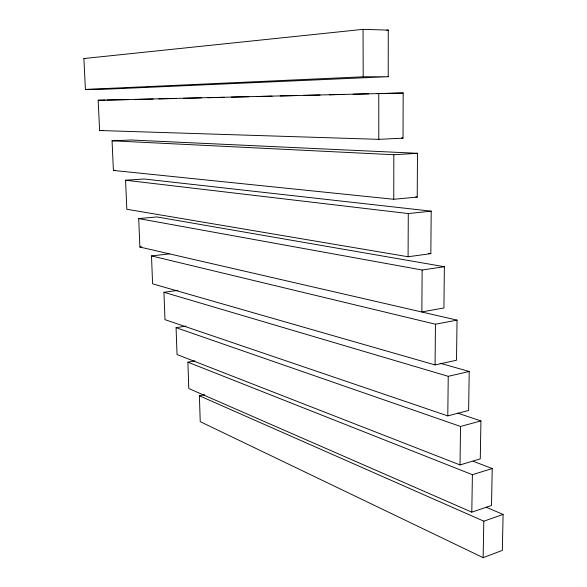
<?xml version="1.0" encoding="UTF-8"?>
<svg xmlns="http://www.w3.org/2000/svg" width="587" height="587" viewBox="0 0 587 587"><rect width="100%" height="100%" fill="white"/><g stroke="black" fill="none" stroke-linecap="round" stroke-linejoin="round"><path stroke-width="0.88" d="M388.22 76.699L388.264 30.091L363.052 29.35L83.89 58.539L85.409 89.451L105.139 89.231L388.22 76.699L363.199 76.802L85.409 89.451M393.752 199.272L393.84 154.741L417.482 153.302L417.218 197.085L393.752 199.272L113.401 170.435L112.058 140.792L131.04 139.992L417.482 153.302M403.02 138.15L403.181 92.995L98.176 100.245L99.607 130.512L378.798 139.346L403.02 138.15L401.537 138.106M408.09 256.754L408.281 213.558L125.567 180.224L126.821 209.273L408.09 256.754L430.843 253.65L431.203 211.159L144.138 178.991L125.567 180.224M138.708 218.584L422.141 270.005L421.848 311.924L443.933 307.977L444.374 266.718L156.883 216.941L138.708 218.584L139.882 247.054L457.038 320.12L456.517 360.213L435.07 364.931L152.598 283.837L151.497 255.925L169.291 253.892M435.07 364.931L435.451 324.215L151.497 255.925M447.786 415.897L448.241 376.326L163.949 292.275L164.976 319.651L447.786 415.897L468.624 410.467L469.218 371.483L440.206 363.258M460.017 464.933L460.553 426.448L176.078 327.678L177.032 354.533L460.017 464.933L480.276 458.843L480.936 420.916L457.574 413.123M471.794 512.15L472.396 474.7L187.891 362.172L188.779 388.521L471.794 512.15L491.51 505.458L492.229 468.536L473.144 461.272M483.145 557.65L483.805 521.183L199.404 395.785L200.233 421.657L483.145 557.65L502.333 550.401L503.11 514.432L486.212 507.256M483.805 521.183L503.11 514.432M472.396 474.7L492.229 468.536M460.553 426.448L480.936 420.916M448.241 376.326L469.218 371.483M199.404 395.785L204.584 394.713M435.451 324.215L457.038 320.12M187.891 362.172L194.935 360.873M176.078 327.678L185.954 326.086M422.141 270.005L444.374 266.718M163.949 292.275L177.89 290.352M139.882 247.054L141.694 246.863M408.281 213.558L431.203 211.159M386.767 30.245L388.264 30.091M113.401 170.435L115.199 170.333M99.607 130.512L103.114 130.387M128.619 99.636L106.995 100.091M134.827 99.489L153.17 99.042M158.798 98.91L176.313 98.484M183.614 98.308L201.334 97.875M207.908 97.721L224.249 97.325M231.3 97.156L248.859 96.73M256.453 96.547L272.141 96.165M280.256 95.967L297.044 95.564M303.985 95.395L320.084 95.006M329.329 94.786L344.606 94.412M353.132 94.206L368.68 93.832M377.037 93.626L400.936 93.047M401.684 93.032L403.181 92.995M98.176 100.245L105.227 100.12M83.89 58.539L85.687 58.553M112.058 140.792L393.84 154.741M415.743 196.938L417.218 197.085M428.642 253.291L430.843 253.65M363.052 29.35L363.199 76.802M378.776 93.392L378.798 139.346"/></g></svg>
